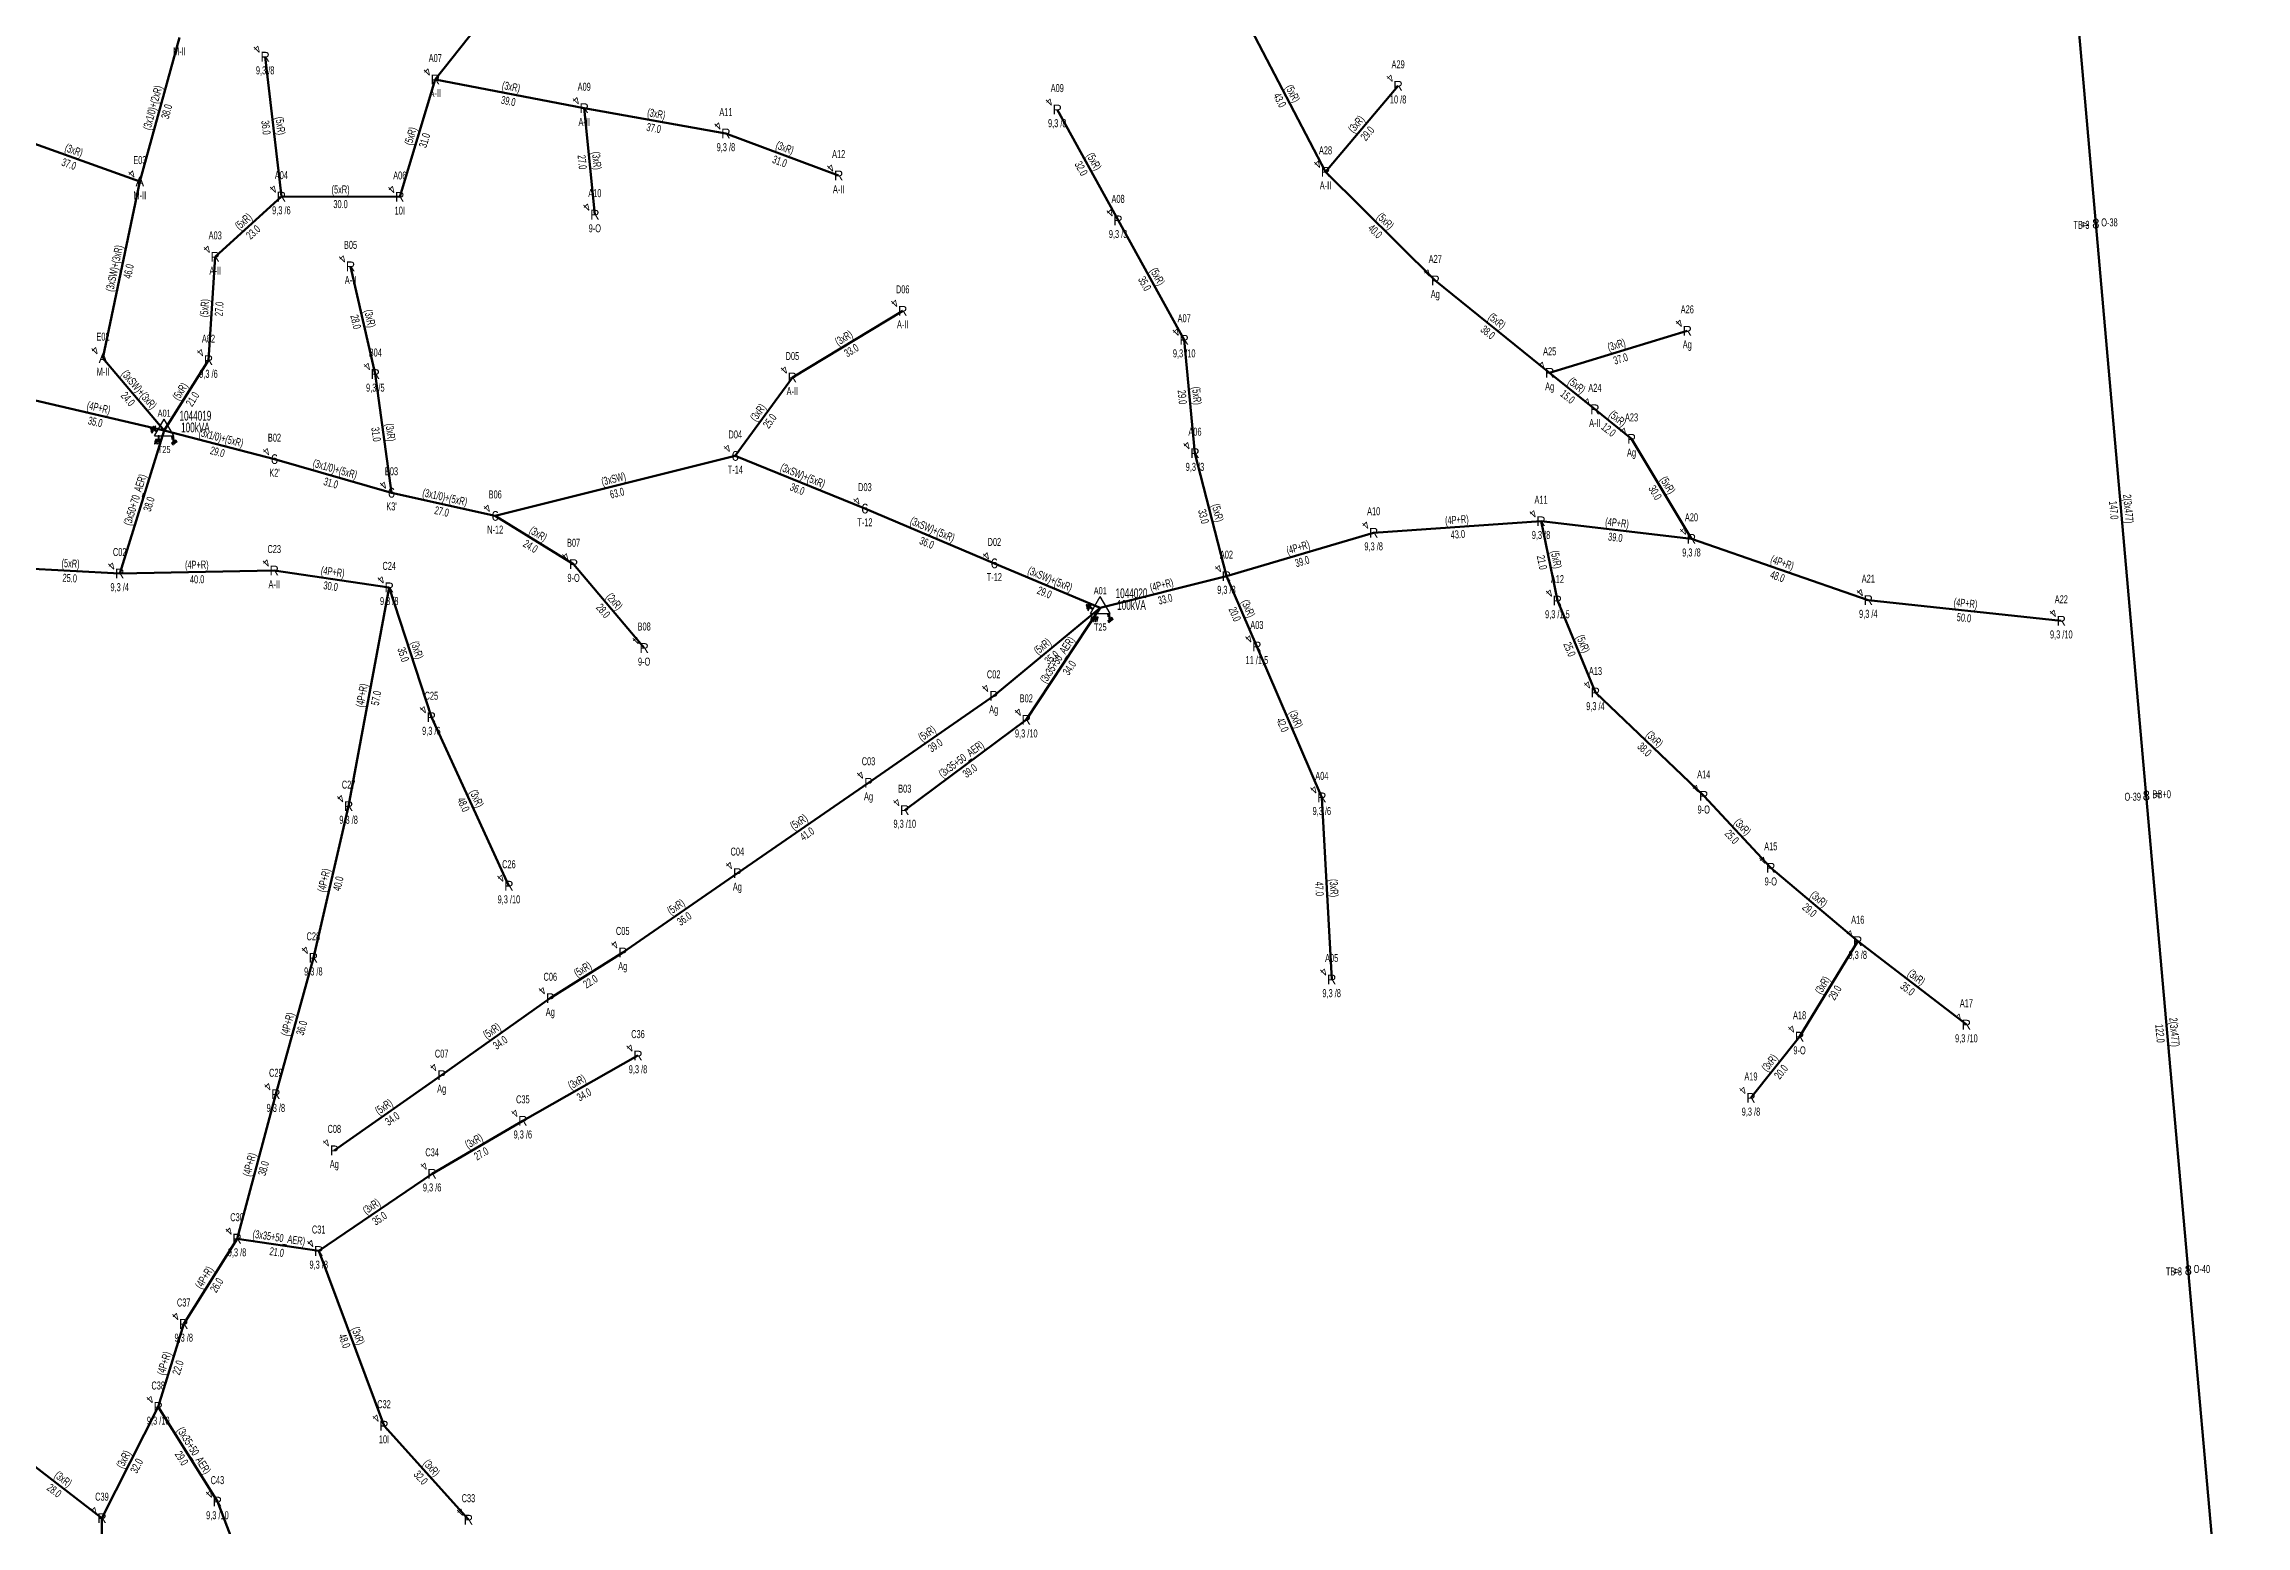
# Model space of a CAD drawing. Header units: millimetres. Extents: x 575398 to 593980, y 4181204 to 4193824.
# Drawn here: x 587415 to 587979, y 4185288 to 4185668 of the extents above; entities that cross this region are included whole.
import ezdxf
from ezdxf.enums import TextEntityAlignment as Align

# ---------------------------------------------------------------- set-up
doc = ezdxf.new("R2010")
doc.units = ezdxf.units.MM
for name, color, linetype, lineweight in [('DIREK_AG_MEVCUT', 120, 'Continuous', 25), ('DIREK_ENH_MEVCUT', 6, 'Continuous', 25), ('DIREK_ENH_YENI', 6, 'Continuous', 25), ('DIREK_OG_MEVCUT', 16, 'Continuous', 25), ('HAT_AG_HAVAI_MEVCUT', 126, 'Continuous', 50), ('HAT_ENH_HAVAI_YENI', 6, 'Continuous', 70), ('HAT_OG_HAVAI_MEVCUT', 48, 'Continuous', 70), ('TRAFO_MEVCUT', 5, 'Continuous', 30), ('TRAFO_TADILAT_BYSK', 5, 'Continuous', 30)]:
    doc.layers.add(name, color=color, linetype=linetype, lineweight=lineweight)
doc.styles.add('Direk', font='B_CAD')
doc.styles.get("Standard").update_dxf_attribs({"font": 'Arial'})

# ---------------------------------------------------------------- blocks, each defined once
blk = doc.blocks.new('MEV_DIREK')
h = blk.add_hatch(color=32)
h.paths.add_polyline_path([(-2.14, 0.97), (-2.35, 1.09), (-3.31, -0.55), (-3.09, -0.67), (-2.67, 0.06), (-1.89, -0.39), (-1.79, -0.22), (-2.56, 0.23)])
h.paths.add_polyline_path([(-3.46, -0.17), (-3.33, -0.25), (-2.61, 0.99), (-2.74, 1.06)])
h.paths.add_polyline_path([(-3.54, 0.29), (-3.41, 0.22), (-3.05, 0.82), (-3.18, 0.9)])
h.paths.add_polyline_path([(-3.58, 0.81), (-3.66, 0.68), (-3.53, 0.61), (-3.45, 0.74)])
h.paths.add_polyline_path([(-1.51, -2.34), (-2.26, -2.33), (-2.52, -3.47), (-2.42, -3.47), (-2.21, -2.53), (-1.91, -2.54), (-2.12, -3.47), (-2.02, -3.47), (-1.81, -2.54), (-1.51, -2.54), (-1.72, -3.47), (-1.62, -3.48), (-1.41, -2.54), (-1.11, -2.54), (-1.32, -3.48), (-1.22, -3.48), (-1.01, -2.54), (-0.71, -2.55), (-0.92, -3.48), (-0.82, -3.48), (-0.56, -2.35), (-1.31, -2.34), (-1.31, -1.44), (-1.51, -1.44)])
at = {"layer": 'TRAFO_MEVCUT'}
for points in [[(2.35, -1.57), (2.12, -1.92), (2.08, -1.44), (1.94, -1.44), (2.01, -2.32), (2.25, -1.96), (2.31, -2.67), (2.1, -2.67), (2.39, -2.87), (2.4, -2.86), (2.64, -2.49), (2.45, -2.63)], [(2.35, -1.57), (2.12, -1.92), (2.08, -1.44), (1.94, -1.44), (2.01, -2.32), (2.25, -1.96), (2.31, -2.67), (2.1, -2.67), (2.39, -2.87), (1.98, -3.19), (2.2, -3.79), (2.26, -3.74), (2.08, -3.26), (2.26, -3.13), (2.44, -3.6), (2.49, -3.56), (2.32, -3.08), (2.49, -2.94), (2.67, -3.42), (2.73, -3.38), (2.55, -2.9), (2.73, -2.76), (2.91, -3.24), (2.97, -3.2), (2.79, -2.72), (2.97, -2.58), (3.15, -3.06), (3.21, -3.01), (2.98, -2.42), (2.4, -2.86), (2.64, -2.49), (2.45, -2.63)], [(2.97, -2.58), (3.15, -3.06), (3.21, -3.01), (2.98, -2.42), (2.4, -2.86), (2.64, -2.49), (2.45, -2.63), (2.35, -1.57), (2.12, -1.92), (2.08, -1.44), (1.94, -1.44), (2.01, -2.32), (2.25, -1.96), (2.31, -2.67), (2.1, -2.67), (2.39, -2.87), (1.98, -3.19), (2.2, -3.79), (2.26, -3.74), (2.08, -3.26), (2.26, -3.13), (2.44, -3.6), (2.49, -3.56), (2.32, -3.08), (2.49, -2.94), (2.67, -3.42), (2.73, -3.38), (2.55, -2.9), (2.73, -2.76), (2.91, -3.24), (2.97, -3.2), (2.79, -2.72)]]:
    blk.add_hatch(color=32, dxfattribs=at).paths.add_polyline_path(points)
at = {"layer": 'TRAFO_MEVCUT', "linetype": 'Continuous'}
for p, q in [((-2.5, -1.44), (0, 2.89)), ((2.5, -1.44), (0, 2.89)), ((-2.5, -1.44), (2.5, -1.44))]:
    blk.add_line(p, q, dxfattribs=at)
at = {"layer": 'TRAFO_MEVCUT', "color": 32, "flags": 128}
blk.add_lwpolyline([(1.94, -1.44), (2.08, -1.44), (2.12, -1.92), (2.35, -1.57), (2.45, -2.63), (2.64, -2.49), (2.4, -2.86), (2.98, -2.42), (3.21, -3.01), (3.15, -3.06), (2.97, -2.58), (2.79, -2.72), (2.97, -3.2), (2.91, -3.24), (2.73, -2.76), (2.55, -2.9), (2.73, -3.38), (2.67, -3.42), (2.49, -2.94), (2.32, -3.08), (2.49, -3.56), (2.44, -3.6), (2.26, -3.13), (2.08, -3.26), (2.26, -3.74), (2.2, -3.79), (1.98, -3.19), (2.39, -2.87), (2.1, -2.67), (2.31, -2.67), (2.25, -1.96), (2.01, -2.32), (1.94, -1.44)], dxfattribs=at)
at = {"layer": 'TRAFO_TADILAT_BYSK', "color": 32, "flags": 128}
for points in [[(-3.53, 0.61), (-3.45, 0.74), (-3.58, 0.81), (-3.66, 0.68), (-3.53, 0.61)], [(-3.41, 0.22), (-3.05, 0.82), (-3.18, 0.9), (-3.54, 0.29), (-3.41, 0.22)], [(-3.33, -0.25), (-2.61, 0.99), (-2.74, 1.06), (-3.46, -0.17), (-3.33, -0.25)], [(-1.79, -0.22), (-2.56, 0.23), (-2.14, 0.97), (-2.35, 1.09), (-3.31, -0.55), (-3.09, -0.67), (-2.67, 0.06), (-1.89, -0.39), (-1.79, -0.22)], [(-1.31, -1.44), (-1.51, -1.44), (-1.51, -2.34), (-2.26, -2.33), (-2.52, -3.47), (-2.42, -3.47), (-2.21, -2.53), (-1.91, -2.54), (-2.12, -3.47), (-2.02, -3.47), (-1.81, -2.54), (-1.51, -2.54), (-1.72, -3.47), (-1.62, -3.48), (-1.41, -2.54), (-1.11, -2.54), (-1.32, -3.48), (-1.22, -3.48), (-1.01, -2.54), (-0.71, -2.55), (-0.92, -3.48), (-0.82, -3.48), (-0.56, -2.35), (-1.31, -2.34), (-1.31, -1.44)]]:
    blk.add_lwpolyline(points, dxfattribs=at)

msp = doc.modelspace()

# ---------------------------------------------------------------- linework, layer by layer
at = {"layer": 'HAT_AG_HAVAI_MEVCUT'}
for p, q in [((587538.55, 4185688), (587515.48, 4185658.79)), ((587743.59, 4185635.13), (587723.51, 4185673.59)), ((587471.88, 4185664.62), (587476.04, 4185628.77)), ((587506.38, 4185628.69), (587515.48, 4185658.79)), ((587553.64, 4185651.42), (587515.48, 4185658.79)), ((587743.59, 4185635.13), (587762.2, 4185657.17)), ((587553.64, 4185651.42), (587589.95, 4185644.94)), ((587553.64, 4185651.42), (587556.36, 4185624.16)), ((587674.86, 4185651.08), (587690.44, 4185622.7)), ((587439.77, 4185632.63), (587404.73, 4185645.16)), ((587589.95, 4185644.94), (587618.84, 4185634.18)), ((587743.59, 4185635.13), (587771.72, 4185607.31)), ((587459.08, 4185613.34), (587476.04, 4185628.77)), ((587506.38, 4185628.69), (587476.04, 4185628.77)), ((587707.38, 4185592.11), (587690.44, 4185622.7)), ((587459.08, 4185613.34), (587457.36, 4185586.87)), ((587500.11, 4185583.33), (587493.76, 4185610.91)), ((587771.72, 4185607.31), (587801.03, 4185583.64)), ((587635.25, 4185599.52), (587606.98, 4185582.43)), ((587836.29, 4185594.39), (587801.03, 4185583.64)), ((587710.14, 4185563.04), (587707.38, 4185592.11)), ((587457.36, 4185586.87), (587446.01, 4185568.89)), ((587504.25, 4185552.9), (587500.11, 4185583.33)), ((587812.62, 4185574.28), (587801.03, 4185583.64)), ((587592.35, 4185562.33), (587606.98, 4185582.43)), ((587411.59, 4185576.89), (587446.01, 4185568.89)), ((587822, 4185566.71), (587812.62, 4185574.28)), ((587434.61, 4185532.21), (587446.01, 4185568.89)), ((587822, 4185566.71), (587837.36, 4185541.1)), ((587710.14, 4185563.04), (587718.2, 4185531.54)), ((587530.83, 4185546.97), (587550.92, 4185534.59)), ((587755.93, 4185542.66), (587798.82, 4185545.59)), ((587803.01, 4185525.27), (587798.82, 4185545.59)), ((587837.36, 4185541.1), (587798.82, 4185545.59)), ((587755.93, 4185542.66), (587718.2, 4185531.54)), ((587837.36, 4185541.1), (587882.68, 4185525.38)), ((587409.23, 4185533.61), (587434.61, 4185532.21)), ((587474.21, 4185532.97), (587434.61, 4185532.21)), ((587474.21, 4185532.97), (587503.68, 4185528.66)), ((587550.92, 4185534.59), (587569, 4185513.13)), ((587493.27, 4185472.61), (587503.68, 4185528.66)), ((587503.68, 4185528.66), (587514.47, 4185495.4)), ((587718.2, 4185531.54), (587685.88, 4185523.4)), ((587726, 4185513.53), (587718.2, 4185531.54)), ((587658.56, 4185500.87), (587685.88, 4185523.4)), ((587666.91, 4185494.73), (587685.88, 4185523.4)), ((587803.01, 4185525.27), (587812.76, 4185501.73)), ((587932.13, 4185520.1), (587882.68, 4185525.38)), ((587726, 4185513.53), (587742.65, 4185474.86)), ((587658.56, 4185500.87), (587626.49, 4185478.6)), ((587840.51, 4185475.24), (587812.76, 4185501.73)), ((587514.47, 4185495.4), (587534.34, 4185452.22)), ((587635.78, 4185471.59), (587666.91, 4185494.73)), ((587592.88, 4185455.46), (587626.49, 4185478.6)), ((587493.27, 4185472.61), (587484.23, 4185433.75)), ((587745.17, 4185428.19), (587742.65, 4185474.86)), ((587840.51, 4185475.24), (587857.69, 4185456.81)), ((587592.88, 4185455.46), (587563.51, 4185435.13)), ((587879.97, 4185438), (587857.69, 4185456.81)), ((587879.97, 4185438), (587865.07, 4185413.54)), ((587879.97, 4185438), (587907.81, 4185416.62)), ((587484.23, 4185433.75), (587474.62, 4185398.79)), ((587544.95, 4185423.39), (587563.51, 4185435.13)), ((587544.95, 4185423.39), (587517.11, 4185403.7)), ((587852.61, 4185397.84), (587865.07, 4185413.54)), ((587537.91, 4185391.98), (587567.42, 4185408.69)), ((587489.6, 4185384.41), (587517.11, 4185403.7)), ((587464.68, 4185361.78), (587474.62, 4185398.79)), ((587514.67, 4185378.41), (587537.91, 4185391.98)), ((587514.67, 4185378.41), (587485.61, 4185358.63)), ((587451.02, 4185339.93), (587464.68, 4185361.78)), ((587464.68, 4185361.78), (587485.61, 4185358.63)), ((587502.34, 4185313.87), (587485.61, 4185358.63)), ((587451.02, 4185339.93), (587444.48, 4185318.66)), ((587444.48, 4185318.66), (587430.06, 4185290.18)), ((587444.48, 4185318.66), (587459.65, 4185294.42)), ((587502.34, 4185313.87), (587523.97, 4185289.79)), ((587407.94, 4185307.28), (587430.06, 4185290.18)), ((587430.04, 4185251.79), (587430.06, 4185290.18)), ((587470.12, 4185267.21), (587459.65, 4185294.42))]:
    msp.add_line(p, q, dxfattribs=at)
at = {"layer": 'HAT_ENH_HAVAI_YENI'}
for p, q in [((587940.981, 4185621.865), (587928.338741, 4185765.408014)), ((587953.919929, 4185475.318968), (587940.981, 4185621.865)), ((587953.919929, 4185475.318968), (587964.672818, 4185353.716332)), ((587979.451, 4185185.353), (587964.672818, 4185353.716332))]:
    msp.add_line(p, q, dxfattribs=at)
at = {"layer": 'HAT_OG_HAVAI_MEVCUT'}
for p, q in [((587439.77, 4185632.63), (587449.91, 4185669.51)), ((587439.77, 4185632.63), (587430.33, 4185587.4)), ((587430.33, 4185587.4), (587446.01, 4185568.89)), ((587474.27, 4185561.51), (587446.01, 4185568.89)), ((587504.25, 4185552.9), (587474.27, 4185561.51)), ((587530.83, 4185546.97), (587592.35, 4185562.33)), ((587625.57, 4185548.84), (587592.35, 4185562.33)), ((587530.83, 4185546.97), (587504.25, 4185552.9)), ((587625.57, 4185548.84), (587658.74, 4185534.8)), ((587658.74, 4185534.8), (587685.88, 4185523.4))]:
    msp.add_line(p, q, dxfattribs=at)

# ---------------------------------------------------------------- block references
at = {"layer": 'TRAFO_MEVCUT', "linetype": 'ByBlock'}
for p in [(587446.01, 4185568.89), (587685.88, 4185523.4)]:
    msp.add_blockref('MEV_DIREK', p, dxfattribs=at)

# ---------------------------------------------------------------- texts
at = {"layer": 'DIREK_AG_MEVCUT', "color": 32, "style": 'Direk'}
for p in [(587469.900101, 4185666.599899), (587513.500101, 4185660.769899), (587760.220101, 4185659.149899), (587551.660101, 4185653.399899), (587672.880101, 4185653.059899), (587587.970101, 4185646.919899), (587616.860101, 4185636.159899), (587741.610101, 4185637.109899), (587474.060101, 4185630.749899), (587504.400101, 4185630.669899), (587554.380101, 4185626.139899), (587688.460101, 4185624.679899), (587457.100101, 4185615.319899), (587491.780101, 4185612.889899), (587769.740101, 4185609.289899), (587633.270101, 4185601.499899), (587705.400101, 4185594.089899), (587834.310101, 4185596.369899), (587455.380101, 4185588.849899), (587498.130101, 4185585.309899), (587605.000101, 4185584.409899), (587799.050101, 4185585.619899), (587810.640101, 4185576.259899), (587708.160101, 4185565.019899), (587820.020101, 4185568.689899), (587753.950101, 4185544.639899), (587796.840101, 4185547.569899), (587835.380101, 4185543.079899), (587432.630101, 4185534.189899), (587472.230101, 4185534.949899), (587548.940101, 4185536.569899), (587716.220101, 4185533.519899), (587501.700101, 4185530.639899), (587801.030101, 4185527.249899), (587880.700101, 4185527.359899), (587930.150101, 4185522.079899), (587567.020101, 4185515.109899), (587724.020101, 4185515.509899), (587656.580101, 4185502.849899), (587810.780101, 4185503.709899), (587512.490101, 4185497.379899), (587664.930101, 4185496.709899), (587624.510101, 4185480.579899), (587740.670101, 4185476.839899), (587838.530101, 4185477.219899), (587491.290101, 4185474.589899), (587633.800101, 4185473.569899), (587855.710101, 4185458.789899), (587532.360101, 4185454.199899), (587590.900101, 4185457.439899), (587482.250101, 4185435.729899), (587561.530101, 4185437.109899), (587877.990101, 4185439.979899), (587743.190101, 4185430.169899), (587542.970101, 4185425.369899), (587905.830101, 4185418.599899), (587863.090101, 4185415.519899), (587565.440101, 4185410.669899), (587515.130101, 4185405.679899), (587472.640101, 4185400.769899), (587850.630101, 4185399.819899), (587535.930101, 4185393.959899), (587487.620101, 4185386.389899), (587512.690101, 4185380.389899), (587462.700101, 4185363.759899), (587483.630101, 4185360.609899), (587449.040101, 4185341.909899), (587442.500101, 4185320.639899), (587500.360101, 4185315.849899), (587457.670101, 4185296.399899), (587428.080101, 4185292.159899), (587521.990101, 4185291.769899)]:
    msp.add_text('4', height=2, rotation=225.000001, dxfattribs=at).set_placement(p, align=Align.MIDDLE_CENTER)
at = {"layer": 'DIREK_AG_MEVCUT', "width": 0.53}
for s, p in [('9,3 /8', (587471.88, 4185661.12)), ('A07', (587515.48, 4185664.29)), ('A29', (587762.2, 4185662.67)), ('A-II', (587515.48, 4185655.29)), ('A09', (587553.64, 4185656.92)), ('A09', (587674.86, 4185656.58)), ('A11', (587589.95, 4185650.44)), ('10 /8', (587762.2, 4185653.67)), ('A-II', (587553.64, 4185647.92)), ('9,3 /8', (587674.86, 4185647.58)), ('9,3 /8', (587589.95, 4185641.44)), ('A12', (587618.84, 4185639.68)), ('A28', (587743.59, 4185640.63)), ('A04', (587476.04, 4185634.27)), ('A06', (587506.38, 4185634.19)), ('A10', (587556.36, 4185629.66)), ('A-II', (587618.84, 4185630.68)), ('A08', (587690.44, 4185628.2)), ('A-II', (587743.59, 4185631.63)), ('9,3 /6', (587476.04, 4185625.27)), ('10I', (587506.38, 4185625.19)), ('A03', (587459.08, 4185618.84)), ('B05', (587493.76, 4185616.41)), ('9-O', (587556.36, 4185620.66)), ('9,3 /3', (587690.44, 4185619.2)), ('A27', (587771.72, 4185612.81)), ('A-II', (587459.08, 4185609.84)), ('A-II', (587493.76, 4185607.41)), ('D06', (587635.25, 4185605.02)), ('Ag', (587771.72, 4185603.81)), ('A26', (587836.29, 4185599.89)), ('A-II', (587635.25, 4185596.02)), ('A07', (587707.38, 4185597.61)), ('A02', (587457.36, 4185592.37)), ('B04', (587500.11, 4185588.83)), ('D05', (587606.98, 4185587.93)), ('9,3 /10', (587707.38, 4185588.61)), ('A25', (587801.03, 4185589.14)), ('Ag', (587836.29, 4185590.89)), ('9,3 /6', (587457.36, 4185583.37)), ('9,3 /5', (587500.11, 4185579.83)), ('A-II', (587606.98, 4185578.93)), ('Ag', (587801.03, 4185580.14)), ('A24', (587812.62, 4185579.78)), ('A-II', (587812.62, 4185570.78)), ('A23', (587822, 4185572.21)), ('A06', (587710.14, 4185568.54)), ('9,3 /3', (587710.14, 4185559.54)), ('Ag', (587822, 4185563.21)), ('A10', (587755.93, 4185548.16)), ('A11', (587798.82, 4185551.09)), ('9,3 /8', (587798.82, 4185542.09)), ('A20', (587837.36, 4185546.6)), ('C02', (587434.61, 4185537.71)), ('C23', (587474.21, 4185538.47)), ('B07', (587550.92, 4185540.09)), ('A02', (587718.2, 4185537.04)), ('9,3 /8', (587755.93, 4185539.16)), ('9,3 /8', (587837.36, 4185537.6)), ('C24', (587503.68, 4185534.16)), ('9-O', (587550.92, 4185531.09)), ('A21', (587882.68, 4185530.88)), ('9,3 /4', (587434.61, 4185528.71)), ('A-II', (587474.21, 4185529.47)), ('9,3 /8', (587503.68, 4185525.16)), ('9,3 /8', (587718.2, 4185528.04)), ('A12', (587803.01, 4185530.77)), ('A22', (587932.13, 4185525.6)), ('9,3 /1,5', (587803.01, 4185521.77)), ('9,3 /4', (587882.68, 4185521.88)), ('B08', (587569, 4185518.63)), ('A03', (587726, 4185519.03)), ('9,3 /10', (587932.13, 4185516.6)), ('9-O', (587569, 4185509.63)), ('11 /1,5', (587726, 4185510.03)), ('C02', (587658.56, 4185506.37)), ('A13', (587812.76, 4185507.23)), ('C25', (587514.47, 4185500.9)), ('Ag', (587658.56, 4185497.37)), ('B02', (587666.91, 4185500.23)), ('9,3 /4', (587812.76, 4185498.23)), ('9,3 /6', (587514.47, 4185491.9)), ('9,3 /10', (587666.91, 4185491.23)), ('C03', (587626.49, 4185484.1)), ('A04', (587742.65, 4185480.36)), ('A14', (587840.51, 4185480.74)), ('C27', (587493.27, 4185478.11)), ('Ag', (587626.49, 4185475.1)), ('B03', (587635.78, 4185477.09)), ('9,3 /8', (587493.27, 4185469.11)), ('9,3 /6', (587742.65, 4185471.36)), ('9-O', (587840.51, 4185471.74)), ('9,3 /10', (587635.78, 4185468.09)), ('C26', (587534.34, 4185457.72)), ('C04', (587592.88, 4185460.96)), ('A15', (587857.69, 4185462.31)), ('Ag', (587592.88, 4185451.96)), ('9-O', (587857.69, 4185453.31)), ('9,3 /10', (587534.34, 4185448.72)), ('C05', (587563.51, 4185440.63)), ('A16', (587879.97, 4185443.5)), ('C28', (587484.23, 4185439.25)), ('9,3 /8', (587484.23, 4185430.25)), ('Ag', (587563.51, 4185431.63)), ('A05', (587745.17, 4185433.69)), ('9,3 /8', (587879.97, 4185434.5)), ('C06', (587544.95, 4185428.89)), ('9,3 /8', (587745.17, 4185424.69)), ('Ag', (587544.95, 4185419.89)), ('A18', (587865.07, 4185419.04)), ('A17', (587907.81, 4185422.12)), ('C36', (587567.42, 4185414.19)), ('9,3 /10', (587907.81, 4185413.12)), ('C07', (587517.11, 4185409.2)), ('9-O', (587865.07, 4185410.04)), ('C29', (587474.62, 4185404.29)), ('9,3 /8', (587567.42, 4185405.19)), ('A19', (587852.61, 4185403.34)), ('Ag', (587517.11, 4185400.2)), ('C35', (587537.91, 4185397.48)), ('9,3 /8', (587474.62, 4185395.29)), ('C08', (587489.6, 4185389.91)), ('9,3 /8', (587852.61, 4185394.34)), ('9,3 /6', (587537.91, 4185388.48)), ('Ag', (587489.6, 4185380.91)), ('C34', (587514.67, 4185383.91)), ('9,3 /6', (587514.67, 4185374.91)), ('C30', (587464.68, 4185367.28)), ('C31', (587485.61, 4185364.13)), ('9,3 /8', (587464.68, 4185358.28)), ('9,3 /8', (587485.61, 4185355.13)), ('C37', (587451.02, 4185345.43)), ('9,3 /8', (587451.02, 4185336.43)), ('C38', (587444.48, 4185324.16)), ('C32', (587502.34, 4185319.37)), ('9,3 /10', (587444.48, 4185315.16)), ('10I', (587502.34, 4185310.37)), ('C43', (587459.65, 4185299.92)), ('C39', (587430.06, 4185295.68)), ('C33', (587523.97, 4185295.29)), ('9,3 /10', (587459.65, 4185290.92))]:
    msp.add_text(s, height=2.05, dxfattribs=at).set_placement(p, align=Align.MIDDLE_CENTER)
at = {"layer": 'DIREK_AG_MEVCUT', "style": 'Direk'}
for s, p in [('R', (587471.88, 4185664.62)), ('R', (587515.48, 4185658.79)), ('R', (587762.2, 4185657.17)), ('R', (587553.64, 4185651.42)), ('R', (587674.86, 4185651.08)), ('R', (587589.95, 4185644.94)), ('R', (587618.84, 4185634.18)), ('R', (587743.59, 4185635.13)), ('R', (587476.04, 4185628.77)), ('R', (587506.38, 4185628.69)), ('R', (587556.36, 4185624.16)), ('R', (587690.44, 4185622.7)), ('R', (587459.08, 4185613.34)), ('R', (587493.76, 4185610.91)), ('P', (587771.72, 4185607.31)), ('R', (587635.25, 4185599.52)), ('R', (587836.29, 4185594.39)), ('R', (587707.38, 4185592.11)), ('R', (587457.36, 4185586.87)), ('R', (587500.11, 4185583.33)), ('R', (587606.98, 4185582.43)), ('R', (587801.03, 4185583.64)), ('R', (587812.62, 4185574.28)), ('P', (587822, 4185566.71)), ('R', (587710.14, 4185563.04)), ('R', (587755.93, 4185542.66)), ('R', (587798.82, 4185545.59)), ('R', (587837.36, 4185541.1)), ('R', (587434.61, 4185532.21)), ('R', (587474.21, 4185532.97)), ('R', (587550.92, 4185534.59)), ('R', (587718.2, 4185531.54)), ('R', (587503.68, 4185528.66)), ('R', (587803.01, 4185525.27)), ('R', (587882.68, 4185525.38)), ('R', (587932.13, 4185520.1)), ('R', (587569, 4185513.13)), ('R', (587726, 4185513.53)), ('P', (587658.56, 4185500.87)), ('R', (587812.76, 4185501.73)), ('R', (587514.47, 4185495.4)), ('R', (587666.91, 4185494.73)), ('P', (587626.49, 4185478.6)), ('R', (587742.65, 4185474.86)), ('R', (587840.51, 4185475.24)), ('R', (587493.27, 4185472.61)), ('R', (587635.78, 4185471.59)), ('R', (587534.34, 4185452.22)), ('P', (587592.88, 4185455.46)), ('R', (587857.69, 4185456.81)), ('P', (587563.51, 4185435.13)), ('R', (587879.97, 4185438)), ('R', (587484.23, 4185433.75)), ('R', (587745.17, 4185428.19)), ('P', (587544.95, 4185423.39)), ('R', (587865.07, 4185413.54)), ('R', (587907.81, 4185416.62)), ('R', (587567.42, 4185408.69)), ('P', (587517.11, 4185403.7)), ('R', (587474.62, 4185398.79)), ('R', (587852.61, 4185397.84)), ('R', (587537.91, 4185391.98)), ('P', (587489.6, 4185384.41)), ('R', (587514.67, 4185378.41)), ('R', (587464.68, 4185361.78)), ('R', (587485.61, 4185358.63)), ('R', (587451.02, 4185339.93)), ('R', (587444.48, 4185318.66)), ('R', (587502.34, 4185313.87)), ('R', (587459.65, 4185294.42)), ('R', (587430.06, 4185290.18)), ('R', (587523.97, 4185289.79))]:
    msp.add_text(s, height=2.5, dxfattribs=at).set_placement(p, align=Align.MIDDLE_CENTER)
at = {"layer": 'DIREK_ENH_MEVCUT', "linetype": 'ByBlock', "width": 0.53}
for s, p in [('D04', (587592.35, 4185567.83)), ('T-14', (587592.35, 4185558.83)), ('D03', (587625.57, 4185554.34)), ('B06', (587530.83, 4185552.47)), ('N-12', (587530.83, 4185543.47)), ('T-12', (587625.57, 4185545.34)), ('D02', (587658.74, 4185540.3)), ('T-12', (587658.74, 4185531.3))]:
    msp.add_text(s, height=2.05, dxfattribs=at).set_placement(p, align=Align.MIDDLE_CENTER)
at = {"layer": 'DIREK_ENH_MEVCUT', "color": 32, "linetype": 'ByBlock', "style": 'Direk'}
for p in [(587590.370101, 4185564.309899), (587528.850101, 4185548.949899), (587623.590101, 4185550.819899), (587656.760101, 4185536.779899)]:
    msp.add_text('4', height=2, rotation=225.000001, dxfattribs=at).set_placement(p, align=Align.MIDDLE_CENTER)
at = {"layer": 'DIREK_ENH_MEVCUT', "linetype": 'ByBlock', "style": 'Direk'}
for p in [(587592.35, 4185562.33), (587625.57, 4185548.84), (587530.83, 4185546.97), (587658.74, 4185534.8)]:
    msp.add_text('6', height=2.5, dxfattribs=at).set_placement(p, align=Align.MIDDLE_CENTER)
at = {"layer": 'DIREK_ENH_YENI', "width": 0.53}
for s, p in [('TB-3', (587937.30152, 4185621.541552)), ('O-38', (587944.467555, 4185622.171489)), ('O-39', (587950.433427, 4185475.011886)), ('DB+0', (587957.829804, 4185475.66334)), ('TB-3', (587960.993404, 4185353.392172)), ('O-40', (587968.159313, 4185354.023496))]:
    msp.add_text(s, height=2.05, dxfattribs=at).set_placement(p, align=Align.MIDDLE_CENTER)
at = {"layer": 'DIREK_ENH_YENI', "color": 32, "style": 'Direk'}
for rotation, p in [(275.023721, (587938.191756, 4185621.619809)), (95.033477, (587956.709131, 4185475.564634)), (275.034814, (587961.883621, 4185353.470602))]:
    msp.add_text('4', height=2, rotation=rotation, dxfattribs=at).set_placement(p, align=Align.MIDDLE_CENTER)
at = {"layer": 'DIREK_ENH_YENI', "style": 'Direk'}
for p in [(587940.981, 4185621.865), (587953.919929, 4185475.318968), (587964.672818, 4185353.716332)]:
    msp.add_text('8', height=2.5, dxfattribs=at).set_placement(p, align=Align.MIDDLE_CENTER)
at = {"layer": 'DIREK_OG_MEVCUT', "linetype": 'ByBlock', "width": 0.53}
for s, p in [('M-II', (587449.91, 4185666.01)), ('E03', (587439.77, 4185638.13)), ('M-II', (587439.77, 4185629.13)), ('E02', (587430.33, 4185592.9)), ('M-II', (587430.33, 4185583.9)), ('B02', (587474.27, 4185567.01)), ("K2'", (587474.27, 4185558.01)), ('B03', (587504.25, 4185558.4)), ("K3'", (587504.25, 4185549.4))]:
    msp.add_text(s, height=2.05, dxfattribs=at).set_placement(p, align=Align.MIDDLE_CENTER)
at = {"layer": 'DIREK_OG_MEVCUT', "color": 32, "linetype": 'ByBlock', "style": 'Direk'}
for p in [(587437.790101, 4185634.609899), (587428.350101, 4185589.379899), (587472.290101, 4185563.489899), (587502.270101, 4185554.879899)]:
    msp.add_text('4', height=2, rotation=225.000001, dxfattribs=at).set_placement(p, align=Align.MIDDLE_CENTER)
at = {"layer": 'DIREK_OG_MEVCUT', "linetype": 'ByBlock', "style": 'Direk'}
for s, p in [('A', (587439.77, 4185632.63)), ('A', (587430.33, 4185587.4)), ('6', (587474.27, 4185561.51)), ('6', (587504.25, 4185552.9))]:
    msp.add_text(s, height=2.5, dxfattribs=at).set_placement(p, align=Align.MIDDLE_CENTER)
at = {"layer": 'HAT_AG_HAVAI_MEVCUT', "lineweight": 30, "width": 0.53}
for s, rotation, p in [('(3xR)', 349.068815, (587534.721185, 4185655.939577, 293757.74)), ('(5xR)', 297.569101, (587734.303485, 4185654.753395, 293861.755)), ('(3xR)', 349.881336, (587571.944334, 4185649.016779, 293794.975)), ('(5xR)', 276.618946, (587474.804334, 4185646.792976, 293738.02)), ('(5xR)', 73.17859, (587510.11637, 4185643.985981, 293757.74)), ('(3xR)', 49.823127, (587752.245552, 4185646.698377, 293881.1)), ('(3xR)', 340.323391, (587422.536204, 4185639.695367, 293702.365)), ('(3xR)', 275.698107, (587555.8458, 4185637.874394, 293778.18)), ('(3xR)', 339.572294, (587604.691671, 4185640.356546, 293809.42)), ('(5xR)', 298.765824, (587683.395105, 4185637.299046, 293845.22)), ('(5xR)', 359.848924, (587491.212241, 4185629.579997, 293738.02)), ('(5xR)', 42.295541, (587466.987988, 4185621.683731, 293738.02)), ('(5xR)', 315.317453, (587758.252701, 4185621.824362, 293885.86)), ('(5xR)', 298.97662, (587699.653595, 4185607.816785, 293845.22)), ('(5xR)', 446.282192, (587457.371789, 4185600.160116, 293728.68)), ('(3xR)', 282.965786, (587497.763329, 4185597.310714, 293746.88)), ('(3xR)', 391.154127, (587620.675259, 4185591.702412, 293803.49)), ('(5xR)', 321.076552, (587786.909039, 4185596.136288, 293900.515)), ('(3xR)', 376.955313, (587818.412118, 4185589.828053, 293900.515)), ('(5xR)', 417.737546, (587450.96623, 4185578.333729, 293723.005)), ('(5xR)', 275.423589, (587709.606195, 4185577.65534, 293853.69)), ('(5xR)', 321.075909, (587807.359047, 4185579.621282, 293900.515)), ('(4P+R)', 346.915452, (587428.99243, 4185573.717931, 293723.005)), ('(3xR)', 53.950599, (587598.977767, 4185572.88021, 293803.49)), ('(5xR)', 321.095213, (587817.843824, 4185571.156462, 293906.31)), ('(3xR)', 277.747521, (587503.022241, 4185568.229587, 293750.055)), ('(3x50+70_AER)', 72.73496, (587439.498299, 4185550.802273, 293723.005)), ('(5xR)', 300.953885, (587830.408944, 4185554.342196, 293918.68)), ('(5xR)', 284.352508, (587714.993471, 4185547.500704, 293859.1)), ('(3xR)', 328.357504, (587541.320925, 4185541.503637, 293775.46)), ('(4P+R)', 3.908049, (587777.317068, 4185544.973024, 293899.41)), ('(4P+R)', 353.354864, (587818.188362, 4185544.18929, 293899.41)), ('(4P+R)', 376.421599, (587736.824702, 4185537.915326, 293859.1)), ('(5xR)', 281.651136, (587801.747486, 4185535.601659, 293899.41)), ('(5xR)', 356.842676, (587421.966816, 4185533.75871, 293717.305)), ('(4P+R)', 361.099481, (587454.39369, 4185533.439844, 293717.305)), ('(4P+R)', 351.679457, (587489.068004, 4185531.656053, 293751.84)), ('(4P+R)', 340.870042, (587860.298555, 4185534.043061, 293941.34)), ('(2xR)', 310.11406, (587560.610049, 4185524.407665, 293784.5)), ('(4P+R)', 374.136309, (587701.832405, 4185528.29426, 293842.94)), ('(3xR)', 293.417085, (587722.879991, 4185522.872808, 293859.1)), ('(4P+R)', 353.905362, (587907.495245, 4185523.585196, 293941.34)), ('(5xR)', 39.511399, (587671.679203, 4185512.790773, 293842.94)), ('(5xR)', 292.49878, (587808.670305, 4185513.825264, 293906.38)), ('(3xR)', 287.973774, (587509.883518, 4185512.292294, 293757.235)), ('(3x35+50_AER)', 56.508699, (587675.686126, 4185509.534039, 293842.94)), ('(4P+R)', 79.47851, (587497.639291, 4185500.790214, 293751.84)), ('(5xR)', 394.776827, (587642.040176, 4185490.433173, 293813.245)), ('(3xR)', 293.295084, (587735.105708, 4185494.531147, 293871.325)), ('(3x35+50_AER)', 36.624692, (587650.837915, 4185483.842176, 293833.455)), ('(3xR)', 316.330747, (587827.22192, 4185489.099837, 293906.38)), ('(3xR)', 294.710315, (587525.177168, 4185474.165326, 293767.17)), ('(5xR)', 34.54685, (587609.202982, 4185467.730113, 293813.245)), ('(3xR)', 312.9896, (587849.721756, 4185466.604586, 293928.845)), ('(4P+R)', 436.904203, (587487.922106, 4185453.372593, 293742.115)), ('(3xR)', 273.09075, (587744.758764, 4185451.57083, 293871.325)), ('(5xR)', 394.691096, (587577.711221, 4185445.993898, 293781.755)), ('(3xR)', 319.827105, (587869.378332, 4185448.054486, 293928.845)), ('(5xR)', 32.315117, (587553.775611, 4185429.978353, 293781.755)), ('(3xR)', 322.477187, (587894.407716, 4185427.984144, 293953.905)), ('(3xR)', 418.65199, (587871.79408, 4185426.2122, 293932.535)), ('(4P+R)', 434.629844, (587478.605401, 4185416.495296, 293737.31)), ('(5xR)', 395.270079, (587530.539183, 4185414.238973, 293758.555)), ('(3xR)', 51.563409, (587858.174198, 4185406.218401, 293932.535)), ('(3xR)', 29.520653, (587552.246173, 4185401.074651, 293783.71)), ('(5xR)', 35.038122, (587502.866997, 4185394.750955, 293758.555)), ('(3xR)', 30.280957, (587525.861395, 4185385.929029, 293768.955)), ('(4P+R)', 74.966494, (587468.829092, 4185380.505476, 293737.31)), ('(3xR)', 394.24158, (587499.661719, 4185369.222672, 293742.805)), ('(3x35+50_AER)', 351.441125, (587475.271502, 4185361.045534, 293742.805)), ('(4P+R)', 57.987546, (587457.129257, 4185351.305588, 293732.34)), ('(3xR)', 290.494297, (587494.771201, 4185336.547597, 293742.805)), ('(4P+R)', 432.908629, (587446.937538, 4185329.544812, 293722.24)), ('(3x35+50_AER)', 302.039365, (587452.785531, 4185306.990927, 293729.825)), ('(3xR)', 423.145984, (587436.511664, 4185304.803961, 293715.03)), ('(3xR)', 322.293966, (587419.519869, 4185299.402485, 293715.03)), ('(3xR)', 311.931952, (587513.787348, 4185302.39801, 293761.985))]:
    msp.add_text(s, height=2.05, rotation=rotation, dxfattribs=at).set_placement(p, align=Align.CENTER)
for s, rotation, p in [('39.0', 349.068815, (587534.398815, 4185654.270423, 293757.74)), ('43.0', 297.569101, (587732.796515, 4185653.966605, 293861.755)), ('36.0', 276.618946, (587473.115666, 4185646.597024, 293738.02)), ('37.0', 349.881336, (587571.645666, 4185647.343221, 293794.975)), ('29.0', 49.823127, (587753.544448, 4185645.601623, 293881.1)), ('31.0', 73.17859, (587511.74363, 4185643.494019, 293757.74)), ('31.0', 339.572294, (587604.098329, 4185638.763454, 293809.42)), ('37.0', 340.323391, (587421.963796, 4185638.094633, 293702.365)), ('27.0', 275.698107, (587554.1542, 4185637.705606, 293778.18)), ('32.0', 298.765824, (587681.904895, 4185636.480954, 293845.22)), ('30.0', 359.848924, (587491.207759, 4185627.880003, 293738.02)), ('23.0', 42.295541, (587468.132012, 4185620.426269, 293738.02)), ('40.0', 315.317453, (587757.057299, 4185620.615638, 293885.86)), ('35.0', 298.97662, (587698.166405, 4185606.993215, 293845.22)), ('27.0', 446.282192, (587459.068211, 4185600.049884, 293728.68)), ('28.0', 282.965786, (587496.106671, 4185596.929286, 293746.88)), ('38.0', 321.076552, (587785.840961, 4185594.813712, 293900.515)), ('33.0', 391.154127, (587621.554741, 4185590.247588, 293803.49)), ('37.0', 376.955313, (587818.907882, 4185588.201947, 293900.515)), ('21.0', 417.737546, (587452.40377, 4185577.426271, 293723.005)), ('29.0', 275.423589, (587707.913805, 4185577.49466, 293853.69)), ('15.0', 321.075909, (587806.290953, 4185578.298718, 293900.515)), ('35.0', 346.915452, (587428.60757, 4185572.062069, 293723.005)), ('25.0', 53.950599, (587600.352233, 4185571.87979, 293803.49)), ('31.0', 277.747521, (587501.337759, 4185568.000413, 293750.055)), ('12.0', 321.095213, (587816.776176, 4185569.833538, 293906.31)), ('30.0', 300.953885, (587828.951056, 4185553.467804, 293918.68)), ('38.0', 72.73496, (587441.121701, 4185550.297727, 293723.005)), ('33.0', 284.352508, (587713.346529, 4185547.079296, 293859.1)), ('43.0', 3.908049, (587777.432932, 4185543.276976, 293899.41)), ('24.0', 328.357504, (587540.429075, 4185540.056363, 293775.46)), ('39.0', 353.354864, (587817.991638, 4185542.50071, 293899.41)), ('25.0', 356.842676, (587421.873184, 4185532.06129, 293717.305)), ('39.0', 376.421599, (587737.305298, 4185536.284674, 293859.1)), ('21.0', 281.651136, (587800.082514, 4185535.258341, 293899.41)), ('48.0', 340.870042, (587859.741445, 4185532.436939, 293941.34)), ('40.0', 361.099481, (587454.42631, 4185531.740156, 293717.305)), ('30.0', 351.679457, (587488.821996, 4185529.973947, 293751.84)), ('33.0', 374.136309, (587702.247595, 4185526.64574, 293842.94)), ('28.0', 310.11406, (587559.309951, 4185523.312335, 293784.5)), ('20.0', 293.417085, (587721.320009, 4185522.197192, 293859.1)), ('50.0', 353.905362, (587907.314755, 4185521.894804, 293941.34)), ('35.0', 287.973774, (587508.266482, 4185511.767706, 293757.235)), ('35.0', 39.511399, (587672.760797, 4185511.479227, 293842.94)), ('34.0', 56.508699, (587677.103874, 4185508.595961, 293842.94)), ('25.0', 292.49878, (587807.099695, 4185513.174736, 293906.38)), ('57.0', 79.47851, (587499.310709, 4185500.479786, 293751.84)), ('42.0', 293.295084, (587733.544292, 4185493.858853, 293871.325)), ('39.0', 394.776827, (587643.009824, 4185489.036827, 293813.245)), ('38.0', 316.330747, (587826.04808, 4185487.870163, 293906.38)), ('39.0', 36.624692, (587651.852085, 4185482.477824, 293833.455)), ('48.0', 294.710315, (587523.632832, 4185473.454674, 293767.17)), ('41.0', 34.54685, (587610.167018, 4185466.329887, 293813.245)), ('25.0', 312.9896, (587848.478244, 4185465.445414, 293928.845)), ('40.0', 436.904203, (587489.577894, 4185452.987407, 293742.115)), ('47.0', 273.09075, (587743.061236, 4185451.47917, 293871.325)), ('29.0', 319.827105, (587868.281668, 4185446.755514, 293928.845)), ('36.0', 394.691096, (587578.678779, 4185444.596102, 293781.755)), ('22.0', 32.315117, (587554.684389, 4185428.541647, 293781.755)), ('29.0', 418.65199, (587873.24592, 4185425.3278, 293932.535)), ('35.0', 322.477187, (587893.372284, 4185426.635856, 293953.905)), ('36.0', 434.629844, (587480.244599, 4185416.044704, 293737.31)), ('34.0', 395.270079, (587531.520817, 4185412.851027, 293758.555)), ('20.0', 51.563409, (587859.505802, 4185405.161599, 293932.535)), ('34.0', 29.520653, (587553.083827, 4185399.595349, 293783.71)), ('34.0', 35.038122, (587503.843003, 4185393.359045, 293758.555)), ('38.0', 74.966494, (587470.470908, 4185380.064524, 293737.31)), ('27.0', 30.280957, (587526.718605, 4185384.460971, 293768.955)), ('35.0', 394.24158, (587500.618281, 4185367.817328, 293742.805)), ('21.0', 351.441125, (587475.018498, 4185359.364466, 293742.805)), ('26.0', 57.987546, (587458.570743, 4185350.404412, 293732.34)), ('48.0', 290.494297, (587493.178799, 4185335.952403, 293742.805)), ('22.0', 432.908629, (587448.562462, 4185329.045188, 293722.24)), ('29.0', 302.039365, (587451.344469, 4185306.089073, 293729.825)), ('32.0', 423.145984, (587438.028336, 4185304.036039, 293715.03)), ('32.0', 311.931952, (587512.522652, 4185301.26199, 293761.985)), ('28.0', 322.293966, (587418.480131, 4185298.057515, 293715.03))]:
    msp.add_text(s, height=2.05, rotation=rotation, dxfattribs=at).set_placement(p, align=Align.TOP_CENTER)
at = {"layer": 'HAT_ENH_HAVAI_YENI', "lineweight": 30, "width": 0.53}
for s, rotation, p in [('147.0', 275.045709, (587946.603758, 4185548.517226, 293970.4905)), ('122.0', 275.053318, (587958.449677, 4185414.44278, 293982.336409))]:
    msp.add_text(s, height=2.05, rotation=rotation, dxfattribs=at).set_placement(p, align=Align.TOP_CENTER)
for rotation, p in [(275.045709, (587948.297171, 4185548.666742, 293970.4905)), (275.053318, (587960.14307, 4185414.592521, 293982.336409))]:
    msp.add_text('2(3x477)', height=2.05, rotation=rotation, dxfattribs=at).set_placement(p, align=Align.CENTER)
at = {"layer": 'HAT_OG_HAVAI_MEVCUT', "lineweight": 30, "width": 0.53}
for s, rotation, p in [('(3x1/0)+(2xR)', 74.626637, (587444.020414, 4185651.295342, 293724.955)), ('(3xSW)+(3xR)', 438.210972, (587434.217929, 4185610.188662, 293715.165)), ('(3xSW)+(3xR)', 310.268258, (587438.818573, 4185578.694412, 293723.005)), ('(3x1/0)+(5xR)', 345.364271, (587460.354772, 4185566.022419, 293723.005)), ('(3x1/0)+(5xR)', 343.976386, (587489.494628, 4185558.021976, 293737.135)), ('(3xSW)', 14.018711, (587561.384097, 4185555.474684, 293796.175)), ('(3xSW)+(5xR)', 337.898879, (587609.279806, 4185556.372543, 293796.175)), ('(3x1/0)+(5xR)', 347.423271, (587517.725085, 4185550.764604, 293752.125)), ('(3xSW)+(5xR)', 337.058321, (587642.486325, 4185542.602767, 293829.37)), ('(3xSW)+(5xR)', 337.215441, (587672.639177, 4185529.883672, 293842.94))]:
    msp.add_text(s, height=2.05, rotation=rotation, dxfattribs=at).set_placement(p, align=Align.CENTER)
for s, rotation, p in [('38.0', 74.626637, (587445.659586, 4185650.844658, 293724.955)), ('46.0', 438.210972, (587435.882071, 4185609.841338, 293715.165)), ('24.0', 310.268258, (587437.521427, 4185577.595588, 293723.005)), ('29.0', 345.364271, (587459.925228, 4185564.377581, 293723.005)), ('31.0', 343.976386, (587489.025372, 4185556.388024, 293737.135)), ('36.0', 337.898879, (587608.640194, 4185554.797457, 293796.175)), ('27.0', 347.423271, (587517.354915, 4185549.105396, 293752.125)), ('63.0', 14.018711, (587561.795903, 4185553.825316, 293796.175)), ('36.0', 337.058321, (587641.823675, 4185541.037233, 293829.37)), ('29.0', 337.215441, (587671.980823, 4185528.316328, 293842.94))]:
    msp.add_text(s, height=2.05, rotation=rotation, dxfattribs=at).set_placement(p, align=Align.TOP_CENTER)
at = {"layer": 'TRAFO_MEVCUT', "linetype": 'ByBlock', "width": 0.6}
for s, height, p in [('A01', 1.8, (587446.01, 4185572.39)), ('1044019', 2.5, (587454.01, 4185571.39)), ('100kVA', 2.5, (587454.01, 4185568.39)), ('A01', 1.8, (587685.88, 4185526.9)), ('1044020', 2.5, (587693.88, 4185525.9)), ('100kVA', 2.5, (587693.88, 4185522.9))]:
    msp.add_text(s, height=height, dxfattribs=at).set_placement(p, align=Align.CENTER)
for p in [(587446.01, 4185564.89), (587685.88, 4185519.4)]:
    msp.add_text('T25', height=1.8, dxfattribs=at).set_placement(p, align=Align.TOP_CENTER)

doc.saveas('drawing.dxf')
